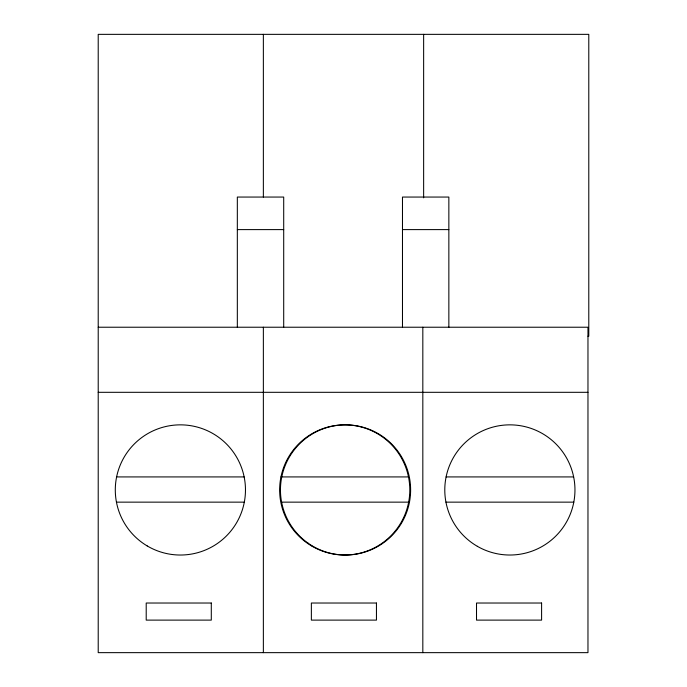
<?xml version="1.0" encoding="UTF-8"?>
<svg xmlns="http://www.w3.org/2000/svg" width="687" height="687" viewBox="0 0 687 687"><rect width="100%" height="100%" fill="white"/><g stroke="black" fill="none" stroke-linecap="round" stroke-linejoin="round"><path stroke-width="1.03" d="M237.333 229.604L283.705 229.604M402.479 229.604L448.851 229.604M98.215 327.227L587.969 327.227L587.969 652.65L98.215 652.65L98.215 34.35L588.785 34.35L588.785 336.175L587.969 336.175M98.215 392.311L587.969 392.311M116.61 476.924L244.151 476.924M280.949 476.924L408.49 476.924M446.103 476.924L573.645 476.924M116.455 502.145L244.314 502.145M281.859 502.145L408.653 502.145M445.94 502.145L573.8 502.145M448.851 327.227L448.851 197.057L402.479 197.057L402.479 327.227M423.639 34.35L423.639 197.839M422.823 327.227L422.823 652.65M283.705 327.227L283.705 197.057L237.333 197.057L237.333 327.227M263.361 34.35L263.361 197.057M263.361 327.227L263.361 652.65M211.295 603.023L146.211 603.023L146.211 620.112L211.295 620.112L211.295 603.023M376.45 603.023L311.366 603.023L311.366 620.112L376.45 620.112L376.45 603.023M541.596 603.023L476.512 603.023L476.512 620.112L541.596 620.112L541.596 603.023M147.198 545.933A65.085 65.085 0 0 0 245.465 490.681A65.085 65.085 0 0 0 148.486 433.205A65.085 65.085 0 0 0 147.198 545.933M312.181 546.302A65.085 65.085 0 0 0 409.804 489.943A65.085 65.085 0 0 0 312.181 433.574A65.085 65.085 0 0 0 312.181 546.302M308.059 543.151A65.085 65.085 0 0 0 410.354 495.791A65.085 65.085 0 0 0 318.184 430.878A65.085 65.085 0 0 0 308.059 543.151M477.328 546.302A65.085 65.085 0 0 0 574.959 489.943A65.085 65.085 0 0 0 477.328 433.574A65.085 65.085 0 0 0 477.328 546.302"/></g></svg>
